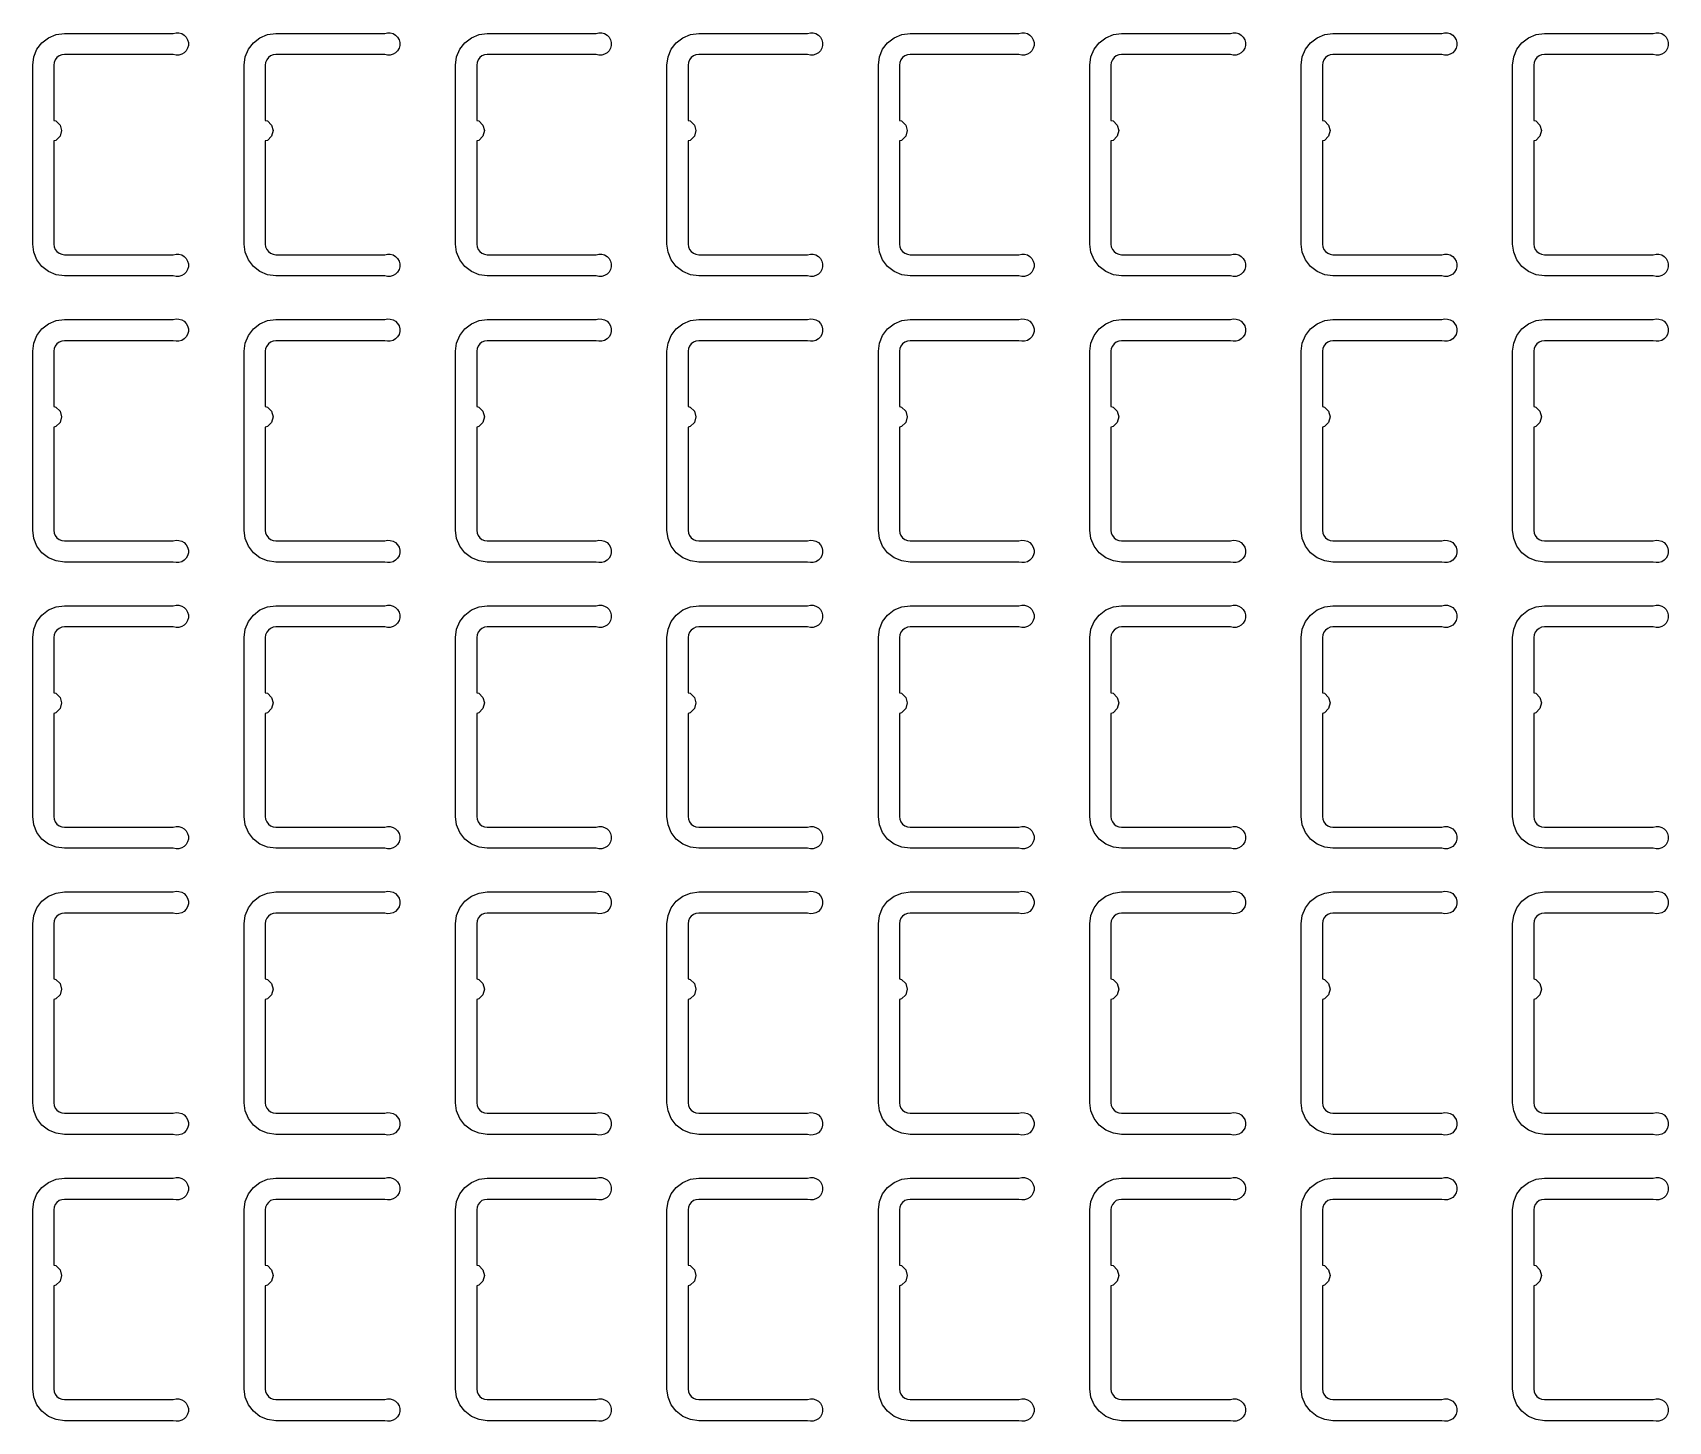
# Model space of a CAD drawing. Extents: x 11 to 212, y 11 to 212.
# Drawn here: x 65.55 to 79.21, y 61.22 to 72.81 of the extents above; entities that cross this region are included whole.
import ezdxf

# ---------------------------------------------------------------- set-up
doc = ezdxf.new("R2010")
doc.units = 0
doc.layers.add('L4', color=7, linetype='continuous')

msp = doc.modelspace()

# ---------------------------------------------------------------- linework, layer by layer
at = {"layer": 'L4'}
for points in [[(66.726, 70.959), (66.75, 70.964), (66.774, 70.964), (66.797, 70.957), (66.817, 70.944), (66.834, 70.927), (66.846, 70.906), (66.852, 70.883), (66.852, 70.859), (66.846, 70.835), (66.834, 70.814), (66.817, 70.797), (66.797, 70.784), (66.774, 70.778), (66.75, 70.777), (66.726, 70.782), (65.818, 70.782), (65.749, 70.791), (65.685, 70.818), (65.63, 70.86), (65.588, 70.915), (65.562, 70.979), (65.553, 71.047), (65.553, 72.541), (65.562, 72.61), (65.588, 72.674), (65.63, 72.728), (65.685, 72.77), (65.749, 72.797), (65.818, 72.806), (66.726, 72.806), (66.75, 72.811), (66.774, 72.811), (66.797, 72.804), (66.817, 72.791), (66.834, 72.774), (66.846, 72.753), (66.852, 72.73), (66.852, 72.706), (66.846, 72.682), (66.834, 72.661), (66.817, 72.644), (66.797, 72.632), (66.774, 72.625), (66.75, 72.624), (66.726, 72.629), (65.818, 72.629), (65.795, 72.626), (65.774, 72.618), (65.755, 72.604), (65.741, 72.585), (65.732, 72.564), (65.729, 72.541), (65.729, 72.08), (65.747, 72.076), (65.782, 72.041), (65.794, 71.994), (65.782, 71.947), (65.747, 71.913), (65.729, 71.908), (65.729, 71.047), (65.732, 71.024), (65.741, 71.003), (65.755, 70.985), (65.774, 70.971), (65.795, 70.962), (65.818, 70.959)], [(68.491, 70.959), (68.514, 70.964), (68.538, 70.964), (68.561, 70.957), (68.582, 70.944), (68.599, 70.927), (68.611, 70.906), (68.617, 70.883), (68.617, 70.859), (68.611, 70.835), (68.599, 70.814), (68.582, 70.797), (68.561, 70.784), (68.538, 70.778), (68.514, 70.777), (68.491, 70.782), (67.582, 70.782), (67.514, 70.791), (67.45, 70.818), (67.395, 70.86), (67.353, 70.915), (67.327, 70.979), (67.318, 71.047), (67.318, 72.541), (67.327, 72.61), (67.353, 72.674), (67.395, 72.728), (67.45, 72.77), (67.514, 72.797), (67.582, 72.806), (68.491, 72.806), (68.514, 72.811), (68.538, 72.811), (68.561, 72.804), (68.582, 72.791), (68.599, 72.774), (68.611, 72.753), (68.617, 72.73), (68.617, 72.706), (68.611, 72.682), (68.599, 72.661), (68.582, 72.644), (68.561, 72.632), (68.538, 72.625), (68.514, 72.624), (68.491, 72.629), (67.582, 72.629), (67.56, 72.626), (67.538, 72.618), (67.52, 72.604), (67.506, 72.585), (67.497, 72.564), (67.494, 72.541), (67.494, 72.08), (67.512, 72.076), (67.546, 72.041), (67.559, 71.994), (67.546, 71.947), (67.512, 71.913), (67.494, 71.908), (67.494, 71.047), (67.497, 71.024), (67.506, 71.003), (67.52, 70.985), (67.538, 70.971), (67.56, 70.962), (67.582, 70.959)], [(70.255, 70.959), (70.279, 70.964), (70.303, 70.964), (70.326, 70.957), (70.347, 70.944), (70.364, 70.927), (70.375, 70.906), (70.382, 70.883), (70.382, 70.859), (70.375, 70.835), (70.364, 70.814), (70.347, 70.797), (70.326, 70.784), (70.303, 70.778), (70.279, 70.777), (70.255, 70.782), (69.347, 70.782), (69.279, 70.791), (69.215, 70.818), (69.16, 70.86), (69.118, 70.915), (69.091, 70.979), (69.082, 71.047), (69.082, 72.541), (69.091, 72.61), (69.118, 72.674), (69.16, 72.728), (69.215, 72.77), (69.279, 72.797), (69.347, 72.806), (70.255, 72.806), (70.279, 72.811), (70.303, 72.811), (70.326, 72.804), (70.347, 72.791), (70.364, 72.774), (70.375, 72.753), (70.382, 72.73), (70.382, 72.706), (70.375, 72.682), (70.364, 72.661), (70.347, 72.644), (70.326, 72.632), (70.303, 72.625), (70.279, 72.624), (70.255, 72.629), (69.347, 72.629), (69.324, 72.626), (69.303, 72.618), (69.285, 72.604), (69.271, 72.585), (69.262, 72.564), (69.259, 72.541), (69.259, 72.08), (69.276, 72.076), (69.311, 72.041), (69.324, 71.994), (69.311, 71.947), (69.276, 71.913), (69.259, 71.908), (69.259, 71.047), (69.262, 71.024), (69.271, 71.003), (69.285, 70.985), (69.303, 70.971), (69.324, 70.962), (69.347, 70.959)], [(72.02, 70.959), (72.044, 70.964), (72.068, 70.964), (72.091, 70.957), (72.112, 70.944), (72.128, 70.927), (72.14, 70.906), (72.146, 70.883), (72.146, 70.859), (72.14, 70.835), (72.128, 70.814), (72.112, 70.797), (72.091, 70.784), (72.068, 70.778), (72.044, 70.777), (72.02, 70.782), (71.112, 70.782), (71.043, 70.791), (70.979, 70.818), (70.925, 70.86), (70.883, 70.915), (70.856, 70.979), (70.847, 71.047), (70.847, 72.541), (70.856, 72.61), (70.883, 72.674), (70.925, 72.728), (70.979, 72.77), (71.043, 72.797), (71.112, 72.806), (72.02, 72.806), (72.044, 72.811), (72.068, 72.811), (72.091, 72.804), (72.112, 72.791), (72.128, 72.774), (72.14, 72.753), (72.146, 72.73), (72.146, 72.706), (72.14, 72.682), (72.128, 72.661), (72.112, 72.644), (72.091, 72.632), (72.068, 72.625), (72.044, 72.624), (72.02, 72.629), (71.112, 72.629), (71.089, 72.626), (71.068, 72.618), (71.049, 72.604), (71.035, 72.585), (71.027, 72.564), (71.024, 72.541), (71.024, 72.08), (71.041, 72.076), (71.076, 72.041), (71.088, 71.994), (71.076, 71.947), (71.041, 71.913), (71.024, 71.908), (71.024, 71.047), (71.027, 71.024), (71.035, 71.003), (71.049, 70.985), (71.068, 70.971), (71.089, 70.962), (71.112, 70.959)], [(73.785, 70.959), (73.808, 70.964), (73.832, 70.964), (73.856, 70.957), (73.876, 70.944), (73.893, 70.927), (73.905, 70.906), (73.911, 70.883), (73.911, 70.859), (73.905, 70.835), (73.893, 70.814), (73.876, 70.797), (73.856, 70.784), (73.832, 70.778), (73.808, 70.777), (73.785, 70.782), (72.876, 70.782), (72.808, 70.791), (72.744, 70.818), (72.689, 70.86), (72.647, 70.915), (72.621, 70.979), (72.612, 71.047), (72.612, 72.541), (72.621, 72.61), (72.647, 72.674), (72.689, 72.728), (72.744, 72.77), (72.808, 72.797), (72.876, 72.806), (73.785, 72.806), (73.808, 72.811), (73.832, 72.811), (73.856, 72.804), (73.876, 72.791), (73.893, 72.774), (73.905, 72.753), (73.911, 72.73), (73.911, 72.706), (73.905, 72.682), (73.893, 72.661), (73.876, 72.644), (73.856, 72.632), (73.832, 72.625), (73.808, 72.624), (73.785, 72.629), (72.876, 72.629), (72.854, 72.626), (72.832, 72.618), (72.814, 72.604), (72.8, 72.585), (72.791, 72.564), (72.788, 72.541), (72.788, 72.08), (72.806, 72.076), (72.84, 72.041), (72.853, 71.994), (72.84, 71.947), (72.806, 71.913), (72.788, 71.908), (72.788, 71.047), (72.791, 71.024), (72.8, 71.003), (72.814, 70.985), (72.832, 70.971), (72.854, 70.962), (72.876, 70.959)], [(75.55, 70.959), (75.573, 70.964), (75.597, 70.964), (75.62, 70.957), (75.641, 70.944), (75.658, 70.927), (75.67, 70.906), (75.676, 70.883), (75.676, 70.859), (75.67, 70.835), (75.658, 70.814), (75.641, 70.797), (75.62, 70.784), (75.597, 70.778), (75.573, 70.777), (75.55, 70.782), (74.641, 70.782), (74.573, 70.791), (74.509, 70.818), (74.454, 70.86), (74.412, 70.915), (74.385, 70.979), (74.376, 71.047), (74.376, 72.541), (74.385, 72.61), (74.412, 72.674), (74.454, 72.728), (74.509, 72.77), (74.573, 72.797), (74.641, 72.806), (75.55, 72.806), (75.573, 72.811), (75.597, 72.811), (75.62, 72.804), (75.641, 72.791), (75.658, 72.774), (75.67, 72.753), (75.676, 72.73), (75.676, 72.706), (75.67, 72.682), (75.658, 72.661), (75.641, 72.644), (75.62, 72.632), (75.597, 72.625), (75.573, 72.624), (75.55, 72.629), (74.641, 72.629), (74.618, 72.626), (74.597, 72.618), (74.579, 72.604), (74.565, 72.585), (74.556, 72.564), (74.553, 72.541), (74.553, 72.08), (74.571, 72.076), (74.605, 72.041), (74.618, 71.994), (74.605, 71.947), (74.571, 71.913), (74.553, 71.908), (74.553, 71.047), (74.556, 71.024), (74.565, 71.003), (74.579, 70.985), (74.597, 70.971), (74.618, 70.962), (74.641, 70.959)], [(77.314, 70.959), (77.338, 70.964), (77.362, 70.964), (77.385, 70.957), (77.406, 70.944), (77.422, 70.927), (77.434, 70.906), (77.44, 70.883), (77.44, 70.859), (77.434, 70.835), (77.422, 70.814), (77.406, 70.797), (77.385, 70.784), (77.362, 70.778), (77.338, 70.777), (77.314, 70.782), (76.406, 70.782), (76.337, 70.791), (76.274, 70.818), (76.219, 70.86), (76.177, 70.915), (76.15, 70.979), (76.141, 71.047), (76.141, 72.541), (76.15, 72.61), (76.177, 72.674), (76.219, 72.728), (76.274, 72.77), (76.337, 72.797), (76.406, 72.806), (77.314, 72.806), (77.338, 72.811), (77.362, 72.811), (77.385, 72.804), (77.406, 72.791), (77.422, 72.774), (77.434, 72.753), (77.44, 72.73), (77.44, 72.706), (77.434, 72.682), (77.422, 72.661), (77.406, 72.644), (77.385, 72.632), (77.362, 72.625), (77.338, 72.624), (77.314, 72.629), (76.406, 72.629), (76.383, 72.626), (76.362, 72.618), (76.343, 72.604), (76.329, 72.585), (76.321, 72.564), (76.318, 72.541), (76.318, 72.08), (76.335, 72.076), (76.37, 72.041), (76.382, 71.994), (76.37, 71.947), (76.335, 71.913), (76.318, 71.908), (76.318, 71.047), (76.321, 71.024), (76.329, 71.003), (76.343, 70.985), (76.362, 70.971), (76.383, 70.962), (76.406, 70.959)], [(79.079, 70.959), (79.103, 70.964), (79.127, 70.964), (79.15, 70.957), (79.17, 70.944), (79.187, 70.927), (79.199, 70.906), (79.205, 70.883), (79.205, 70.859), (79.199, 70.835), (79.187, 70.814), (79.17, 70.797), (79.15, 70.784), (79.127, 70.778), (79.103, 70.777), (79.079, 70.782), (78.171, 70.782), (78.102, 70.791), (78.038, 70.818), (77.983, 70.86), (77.941, 70.915), (77.915, 70.979), (77.906, 71.047), (77.906, 72.541), (77.915, 72.61), (77.941, 72.674), (77.983, 72.728), (78.038, 72.77), (78.102, 72.797), (78.171, 72.806), (79.079, 72.806), (79.103, 72.811), (79.127, 72.811), (79.15, 72.804), (79.17, 72.791), (79.187, 72.774), (79.199, 72.753), (79.205, 72.73), (79.205, 72.706), (79.199, 72.682), (79.187, 72.661), (79.17, 72.644), (79.15, 72.632), (79.127, 72.625), (79.103, 72.624), (79.079, 72.629), (78.171, 72.629), (78.148, 72.626), (78.126, 72.618), (78.108, 72.604), (78.094, 72.585), (78.085, 72.564), (78.082, 72.541), (78.082, 72.08), (78.1, 72.076), (78.134, 72.041), (78.147, 71.994), (78.134, 71.947), (78.1, 71.913), (78.082, 71.908), (78.082, 71.047), (78.085, 71.024), (78.094, 71.003), (78.108, 70.985), (78.126, 70.971), (78.148, 70.962), (78.171, 70.959)], [(66.726, 68.571), (66.75, 68.576), (66.774, 68.575), (66.797, 68.568), (66.817, 68.556), (66.834, 68.539), (66.846, 68.518), (66.852, 68.494), (66.852, 68.47), (66.846, 68.447), (66.834, 68.426), (66.817, 68.409), (66.797, 68.396), (66.774, 68.389), (66.75, 68.389), (66.726, 68.394), (65.818, 68.394), (65.749, 68.403), (65.685, 68.43), (65.63, 68.472), (65.588, 68.526), (65.562, 68.59), (65.553, 68.659), (65.553, 70.153), (65.562, 70.221), (65.588, 70.285), (65.63, 70.34), (65.685, 70.382), (65.749, 70.409), (65.818, 70.418), (66.726, 70.418), (66.75, 70.423), (66.774, 70.422), (66.797, 70.416), (66.817, 70.403), (66.834, 70.386), (66.846, 70.365), (66.852, 70.341), (66.852, 70.317), (66.846, 70.294), (66.834, 70.273), (66.817, 70.256), (66.797, 70.243), (66.774, 70.236), (66.75, 70.236), (66.726, 70.241), (65.818, 70.241), (65.795, 70.238), (65.774, 70.229), (65.755, 70.215), (65.741, 70.197), (65.732, 70.176), (65.729, 70.153), (65.729, 69.692), (65.747, 69.687), (65.782, 69.653), (65.794, 69.606), (65.782, 69.559), (65.747, 69.524), (65.729, 69.52), (65.729, 68.659), (65.732, 68.636), (65.741, 68.615), (65.755, 68.596), (65.774, 68.582), (65.795, 68.574), (65.818, 68.571)], [(68.491, 68.571), (68.514, 68.576), (68.538, 68.575), (68.561, 68.568), (68.582, 68.556), (68.599, 68.539), (68.611, 68.518), (68.617, 68.494), (68.617, 68.47), (68.611, 68.447), (68.599, 68.426), (68.582, 68.409), (68.561, 68.396), (68.538, 68.389), (68.514, 68.389), (68.491, 68.394), (67.582, 68.394), (67.514, 68.403), (67.45, 68.43), (67.395, 68.472), (67.353, 68.526), (67.327, 68.59), (67.318, 68.659), (67.318, 70.153), (67.327, 70.221), (67.353, 70.285), (67.395, 70.34), (67.45, 70.382), (67.514, 70.409), (67.582, 70.418), (68.491, 70.418), (68.514, 70.423), (68.538, 70.422), (68.561, 70.416), (68.582, 70.403), (68.599, 70.386), (68.611, 70.365), (68.617, 70.341), (68.617, 70.317), (68.611, 70.294), (68.599, 70.273), (68.582, 70.256), (68.561, 70.243), (68.538, 70.236), (68.514, 70.236), (68.491, 70.241), (67.582, 70.241), (67.56, 70.238), (67.538, 70.229), (67.52, 70.215), (67.506, 70.197), (67.497, 70.176), (67.494, 70.153), (67.494, 69.692), (67.512, 69.687), (67.546, 69.653), (67.559, 69.606), (67.546, 69.559), (67.512, 69.524), (67.494, 69.52), (67.494, 68.659), (67.497, 68.636), (67.506, 68.615), (67.52, 68.596), (67.538, 68.582), (67.56, 68.574), (67.582, 68.571)], [(70.255, 68.571), (70.279, 68.576), (70.303, 68.575), (70.326, 68.568), (70.347, 68.556), (70.364, 68.539), (70.375, 68.518), (70.382, 68.494), (70.382, 68.47), (70.375, 68.447), (70.364, 68.426), (70.347, 68.409), (70.326, 68.396), (70.303, 68.389), (70.279, 68.389), (70.255, 68.394), (69.347, 68.394), (69.279, 68.403), (69.215, 68.43), (69.16, 68.472), (69.118, 68.526), (69.091, 68.59), (69.082, 68.659), (69.082, 70.153), (69.091, 70.221), (69.118, 70.285), (69.16, 70.34), (69.215, 70.382), (69.279, 70.409), (69.347, 70.418), (70.255, 70.418), (70.279, 70.423), (70.303, 70.422), (70.326, 70.416), (70.347, 70.403), (70.364, 70.386), (70.375, 70.365), (70.382, 70.341), (70.382, 70.317), (70.375, 70.294), (70.364, 70.273), (70.347, 70.256), (70.326, 70.243), (70.303, 70.236), (70.279, 70.236), (70.255, 70.241), (69.347, 70.241), (69.324, 70.238), (69.303, 70.229), (69.285, 70.215), (69.271, 70.197), (69.262, 70.176), (69.259, 70.153), (69.259, 69.692), (69.276, 69.687), (69.311, 69.653), (69.324, 69.606), (69.311, 69.559), (69.276, 69.524), (69.259, 69.52), (69.259, 68.659), (69.262, 68.636), (69.271, 68.615), (69.285, 68.596), (69.303, 68.582), (69.324, 68.574), (69.347, 68.571)], [(72.02, 68.571), (72.044, 68.576), (72.068, 68.575), (72.091, 68.568), (72.112, 68.556), (72.128, 68.539), (72.14, 68.518), (72.146, 68.494), (72.146, 68.47), (72.14, 68.447), (72.128, 68.426), (72.112, 68.409), (72.091, 68.396), (72.068, 68.389), (72.044, 68.389), (72.02, 68.394), (71.112, 68.394), (71.043, 68.403), (70.979, 68.43), (70.925, 68.472), (70.883, 68.526), (70.856, 68.59), (70.847, 68.659), (70.847, 70.153), (70.856, 70.221), (70.883, 70.285), (70.925, 70.34), (70.979, 70.382), (71.043, 70.409), (71.112, 70.418), (72.02, 70.418), (72.044, 70.423), (72.068, 70.422), (72.091, 70.416), (72.112, 70.403), (72.128, 70.386), (72.14, 70.365), (72.146, 70.341), (72.146, 70.317), (72.14, 70.294), (72.128, 70.273), (72.112, 70.256), (72.091, 70.243), (72.068, 70.236), (72.044, 70.236), (72.02, 70.241), (71.112, 70.241), (71.089, 70.238), (71.068, 70.229), (71.049, 70.215), (71.035, 70.197), (71.027, 70.176), (71.024, 70.153), (71.024, 69.692), (71.041, 69.687), (71.076, 69.653), (71.088, 69.606), (71.076, 69.559), (71.041, 69.524), (71.024, 69.52), (71.024, 68.659), (71.027, 68.636), (71.035, 68.615), (71.049, 68.596), (71.068, 68.582), (71.089, 68.574), (71.112, 68.571)], [(73.785, 68.571), (73.808, 68.576), (73.832, 68.575), (73.856, 68.568), (73.876, 68.556), (73.893, 68.539), (73.905, 68.518), (73.911, 68.494), (73.911, 68.47), (73.905, 68.447), (73.893, 68.426), (73.876, 68.409), (73.856, 68.396), (73.832, 68.389), (73.808, 68.389), (73.785, 68.394), (72.876, 68.394), (72.808, 68.403), (72.744, 68.43), (72.689, 68.472), (72.647, 68.526), (72.621, 68.59), (72.612, 68.659), (72.612, 70.153), (72.621, 70.221), (72.647, 70.285), (72.689, 70.34), (72.744, 70.382), (72.808, 70.409), (72.876, 70.418), (73.785, 70.418), (73.808, 70.423), (73.832, 70.422), (73.856, 70.416), (73.876, 70.403), (73.893, 70.386), (73.905, 70.365), (73.911, 70.341), (73.911, 70.317), (73.905, 70.294), (73.893, 70.273), (73.876, 70.256), (73.856, 70.243), (73.832, 70.236), (73.808, 70.236), (73.785, 70.241), (72.876, 70.241), (72.854, 70.238), (72.832, 70.229), (72.814, 70.215), (72.8, 70.197), (72.791, 70.176), (72.788, 70.153), (72.788, 69.692), (72.806, 69.687), (72.84, 69.653), (72.853, 69.606), (72.84, 69.559), (72.806, 69.524), (72.788, 69.52), (72.788, 68.659), (72.791, 68.636), (72.8, 68.615), (72.814, 68.596), (72.832, 68.582), (72.854, 68.574), (72.876, 68.571)], [(75.55, 68.571), (75.573, 68.576), (75.597, 68.575), (75.62, 68.568), (75.641, 68.556), (75.658, 68.539), (75.67, 68.518), (75.676, 68.494), (75.676, 68.47), (75.67, 68.447), (75.658, 68.426), (75.641, 68.409), (75.62, 68.396), (75.597, 68.389), (75.573, 68.389), (75.55, 68.394), (74.641, 68.394), (74.573, 68.403), (74.509, 68.43), (74.454, 68.472), (74.412, 68.526), (74.385, 68.59), (74.376, 68.659), (74.376, 70.153), (74.385, 70.221), (74.412, 70.285), (74.454, 70.34), (74.509, 70.382), (74.573, 70.409), (74.641, 70.418), (75.55, 70.418), (75.573, 70.423), (75.597, 70.422), (75.62, 70.416), (75.641, 70.403), (75.658, 70.386), (75.67, 70.365), (75.676, 70.341), (75.676, 70.317), (75.67, 70.294), (75.658, 70.273), (75.641, 70.256), (75.62, 70.243), (75.597, 70.236), (75.573, 70.236), (75.55, 70.241), (74.641, 70.241), (74.618, 70.238), (74.597, 70.229), (74.579, 70.215), (74.565, 70.197), (74.556, 70.176), (74.553, 70.153), (74.553, 69.692), (74.571, 69.687), (74.605, 69.653), (74.618, 69.606), (74.605, 69.559), (74.571, 69.524), (74.553, 69.52), (74.553, 68.659), (74.556, 68.636), (74.565, 68.615), (74.579, 68.596), (74.597, 68.582), (74.618, 68.574), (74.641, 68.571)], [(77.314, 68.571), (77.338, 68.576), (77.362, 68.575), (77.385, 68.568), (77.406, 68.556), (77.422, 68.539), (77.434, 68.518), (77.44, 68.494), (77.44, 68.47), (77.434, 68.447), (77.422, 68.426), (77.406, 68.409), (77.385, 68.396), (77.362, 68.389), (77.338, 68.389), (77.314, 68.394), (76.406, 68.394), (76.337, 68.403), (76.274, 68.43), (76.219, 68.472), (76.177, 68.526), (76.15, 68.59), (76.141, 68.659), (76.141, 70.153), (76.15, 70.221), (76.177, 70.285), (76.219, 70.34), (76.274, 70.382), (76.337, 70.409), (76.406, 70.418), (77.314, 70.418), (77.338, 70.423), (77.362, 70.422), (77.385, 70.416), (77.406, 70.403), (77.422, 70.386), (77.434, 70.365), (77.44, 70.341), (77.44, 70.317), (77.434, 70.294), (77.422, 70.273), (77.406, 70.256), (77.385, 70.243), (77.362, 70.236), (77.338, 70.236), (77.314, 70.241), (76.406, 70.241), (76.383, 70.238), (76.362, 70.229), (76.343, 70.215), (76.329, 70.197), (76.321, 70.176), (76.318, 70.153), (76.318, 69.692), (76.335, 69.687), (76.37, 69.653), (76.382, 69.606), (76.37, 69.559), (76.335, 69.524), (76.318, 69.52), (76.318, 68.659), (76.321, 68.636), (76.329, 68.615), (76.343, 68.596), (76.362, 68.582), (76.383, 68.574), (76.406, 68.571)], [(79.079, 68.571), (79.103, 68.576), (79.127, 68.575), (79.15, 68.568), (79.17, 68.556), (79.187, 68.539), (79.199, 68.518), (79.205, 68.494), (79.205, 68.47), (79.199, 68.447), (79.187, 68.426), (79.17, 68.409), (79.15, 68.396), (79.127, 68.389), (79.103, 68.389), (79.079, 68.394), (78.171, 68.394), (78.102, 68.403), (78.038, 68.43), (77.983, 68.472), (77.941, 68.526), (77.915, 68.59), (77.906, 68.659), (77.906, 70.153), (77.915, 70.221), (77.941, 70.285), (77.983, 70.34), (78.038, 70.382), (78.102, 70.409), (78.171, 70.418), (79.079, 70.418), (79.103, 70.423), (79.127, 70.422), (79.15, 70.416), (79.17, 70.403), (79.187, 70.386), (79.199, 70.365), (79.205, 70.341), (79.205, 70.317), (79.199, 70.294), (79.187, 70.273), (79.17, 70.256), (79.15, 70.243), (79.127, 70.236), (79.103, 70.236), (79.079, 70.241), (78.171, 70.241), (78.148, 70.238), (78.126, 70.229), (78.108, 70.215), (78.094, 70.197), (78.085, 70.176), (78.082, 70.153), (78.082, 69.692), (78.1, 69.687), (78.134, 69.653), (78.147, 69.606), (78.134, 69.559), (78.1, 69.524), (78.082, 69.52), (78.082, 68.659), (78.085, 68.636), (78.094, 68.615), (78.108, 68.596), (78.126, 68.582), (78.148, 68.574), (78.171, 68.571)], [(66.726, 66.182), (66.75, 66.188), (66.774, 66.187), (66.797, 66.18), (66.817, 66.168), (66.834, 66.15), (66.846, 66.129), (66.852, 66.106), (66.852, 66.082), (66.846, 66.059), (66.834, 66.038), (66.817, 66.02), (66.797, 66.008), (66.774, 66.001), (66.75, 66), (66.726, 66.006), (65.818, 66.006), (65.749, 66.015), (65.685, 66.041), (65.63, 66.083), (65.588, 66.138), (65.562, 66.202), (65.553, 66.271), (65.553, 67.765), (65.562, 67.833), (65.588, 67.897), (65.63, 67.952), (65.685, 67.994), (65.749, 68.02), (65.818, 68.029), (66.726, 68.029), (66.75, 68.035), (66.774, 68.034), (66.797, 68.027), (66.817, 68.015), (66.834, 67.998), (66.846, 67.977), (66.852, 67.953), (66.852, 67.929), (66.846, 67.906), (66.834, 67.885), (66.817, 67.868), (66.797, 67.855), (66.774, 67.848), (66.75, 67.848), (66.726, 67.853), (65.818, 67.853), (65.795, 67.85), (65.774, 67.841), (65.755, 67.827), (65.741, 67.809), (65.732, 67.788), (65.729, 67.765), (65.729, 67.304), (65.747, 67.299), (65.782, 67.265), (65.794, 67.218), (65.782, 67.171), (65.747, 67.136), (65.729, 67.131), (65.729, 66.271), (65.732, 66.248), (65.741, 66.226), (65.755, 66.208), (65.774, 66.194), (65.795, 66.185), (65.818, 66.182)], [(68.491, 66.182), (68.514, 66.188), (68.538, 66.187), (68.561, 66.18), (68.582, 66.168), (68.599, 66.15), (68.611, 66.129), (68.617, 66.106), (68.617, 66.082), (68.611, 66.059), (68.599, 66.038), (68.582, 66.02), (68.561, 66.008), (68.538, 66.001), (68.514, 66), (68.491, 66.006), (67.582, 66.006), (67.514, 66.015), (67.45, 66.041), (67.395, 66.083), (67.353, 66.138), (67.327, 66.202), (67.318, 66.271), (67.318, 67.765), (67.327, 67.833), (67.353, 67.897), (67.395, 67.952), (67.45, 67.994), (67.514, 68.02), (67.582, 68.029), (68.491, 68.029), (68.514, 68.035), (68.538, 68.034), (68.561, 68.027), (68.582, 68.015), (68.599, 67.998), (68.611, 67.977), (68.617, 67.953), (68.617, 67.929), (68.611, 67.906), (68.599, 67.885), (68.582, 67.868), (68.561, 67.855), (68.538, 67.848), (68.514, 67.848), (68.491, 67.853), (67.582, 67.853), (67.56, 67.85), (67.538, 67.841), (67.52, 67.827), (67.506, 67.809), (67.497, 67.788), (67.494, 67.765), (67.494, 67.304), (67.512, 67.299), (67.546, 67.265), (67.559, 67.218), (67.546, 67.171), (67.512, 67.136), (67.494, 67.131), (67.494, 66.271), (67.497, 66.248), (67.506, 66.226), (67.52, 66.208), (67.538, 66.194), (67.56, 66.185), (67.582, 66.182)], [(70.255, 66.182), (70.279, 66.188), (70.303, 66.187), (70.326, 66.18), (70.347, 66.168), (70.364, 66.15), (70.375, 66.129), (70.382, 66.106), (70.382, 66.082), (70.375, 66.059), (70.364, 66.038), (70.347, 66.02), (70.326, 66.008), (70.303, 66.001), (70.279, 66), (70.255, 66.006), (69.347, 66.006), (69.279, 66.015), (69.215, 66.041), (69.16, 66.083), (69.118, 66.138), (69.091, 66.202), (69.082, 66.271), (69.082, 67.765), (69.091, 67.833), (69.118, 67.897), (69.16, 67.952), (69.215, 67.994), (69.279, 68.02), (69.347, 68.029), (70.255, 68.029), (70.279, 68.035), (70.303, 68.034), (70.326, 68.027), (70.347, 68.015), (70.364, 67.998), (70.375, 67.977), (70.382, 67.953), (70.382, 67.929), (70.375, 67.906), (70.364, 67.885), (70.347, 67.868), (70.326, 67.855), (70.303, 67.848), (70.279, 67.848), (70.255, 67.853), (69.347, 67.853), (69.324, 67.85), (69.303, 67.841), (69.285, 67.827), (69.271, 67.809), (69.262, 67.788), (69.259, 67.765), (69.259, 67.304), (69.276, 67.299), (69.311, 67.265), (69.324, 67.218), (69.311, 67.171), (69.276, 67.136), (69.259, 67.131), (69.259, 66.271), (69.262, 66.248), (69.271, 66.226), (69.285, 66.208), (69.303, 66.194), (69.324, 66.185), (69.347, 66.182)], [(72.02, 66.182), (72.044, 66.188), (72.068, 66.187), (72.091, 66.18), (72.112, 66.168), (72.128, 66.15), (72.14, 66.129), (72.146, 66.106), (72.146, 66.082), (72.14, 66.059), (72.128, 66.038), (72.112, 66.02), (72.091, 66.008), (72.068, 66.001), (72.044, 66), (72.02, 66.006), (71.112, 66.006), (71.043, 66.015), (70.979, 66.041), (70.925, 66.083), (70.883, 66.138), (70.856, 66.202), (70.847, 66.271), (70.847, 67.765), (70.856, 67.833), (70.883, 67.897), (70.925, 67.952), (70.979, 67.994), (71.043, 68.02), (71.112, 68.029), (72.02, 68.029), (72.044, 68.035), (72.068, 68.034), (72.091, 68.027), (72.112, 68.015), (72.128, 67.998), (72.14, 67.977), (72.146, 67.953), (72.146, 67.929), (72.14, 67.906), (72.128, 67.885), (72.112, 67.868), (72.091, 67.855), (72.068, 67.848), (72.044, 67.848), (72.02, 67.853), (71.112, 67.853), (71.089, 67.85), (71.068, 67.841), (71.049, 67.827), (71.035, 67.809), (71.027, 67.788), (71.024, 67.765), (71.024, 67.304), (71.041, 67.299), (71.076, 67.265), (71.088, 67.218), (71.076, 67.171), (71.041, 67.136), (71.024, 67.131), (71.024, 66.271), (71.027, 66.248), (71.035, 66.226), (71.049, 66.208), (71.068, 66.194), (71.089, 66.185), (71.112, 66.182)], [(73.785, 66.182), (73.808, 66.188), (73.832, 66.187), (73.856, 66.18), (73.876, 66.168), (73.893, 66.15), (73.905, 66.129), (73.911, 66.106), (73.911, 66.082), (73.905, 66.059), (73.893, 66.038), (73.876, 66.02), (73.856, 66.008), (73.832, 66.001), (73.808, 66), (73.785, 66.006), (72.876, 66.006), (72.808, 66.015), (72.744, 66.041), (72.689, 66.083), (72.647, 66.138), (72.621, 66.202), (72.612, 66.271), (72.612, 67.765), (72.621, 67.833), (72.647, 67.897), (72.689, 67.952), (72.744, 67.994), (72.808, 68.02), (72.876, 68.029), (73.785, 68.029), (73.808, 68.035), (73.832, 68.034), (73.856, 68.027), (73.876, 68.015), (73.893, 67.998), (73.905, 67.977), (73.911, 67.953), (73.911, 67.929), (73.905, 67.906), (73.893, 67.885), (73.876, 67.868), (73.856, 67.855), (73.832, 67.848), (73.808, 67.848), (73.785, 67.853), (72.876, 67.853), (72.854, 67.85), (72.832, 67.841), (72.814, 67.827), (72.8, 67.809), (72.791, 67.788), (72.788, 67.765), (72.788, 67.304), (72.806, 67.299), (72.84, 67.265), (72.853, 67.218), (72.84, 67.171), (72.806, 67.136), (72.788, 67.131), (72.788, 66.271), (72.791, 66.248), (72.8, 66.226), (72.814, 66.208), (72.832, 66.194), (72.854, 66.185), (72.876, 66.182)], [(75.55, 66.182), (75.573, 66.188), (75.597, 66.187), (75.62, 66.18), (75.641, 66.168), (75.658, 66.15), (75.67, 66.129), (75.676, 66.106), (75.676, 66.082), (75.67, 66.059), (75.658, 66.038), (75.641, 66.02), (75.62, 66.008), (75.597, 66.001), (75.573, 66), (75.55, 66.006), (74.641, 66.006), (74.573, 66.015), (74.509, 66.041), (74.454, 66.083), (74.412, 66.138), (74.385, 66.202), (74.376, 66.271), (74.376, 67.765), (74.385, 67.833), (74.412, 67.897), (74.454, 67.952), (74.509, 67.994), (74.573, 68.02), (74.641, 68.029), (75.55, 68.029), (75.573, 68.035), (75.597, 68.034), (75.62, 68.027), (75.641, 68.015), (75.658, 67.998), (75.67, 67.977), (75.676, 67.953), (75.676, 67.929), (75.67, 67.906), (75.658, 67.885), (75.641, 67.868), (75.62, 67.855), (75.597, 67.848), (75.573, 67.848), (75.55, 67.853), (74.641, 67.853), (74.618, 67.85), (74.597, 67.841), (74.579, 67.827), (74.565, 67.809), (74.556, 67.788), (74.553, 67.765), (74.553, 67.304), (74.571, 67.299), (74.605, 67.265), (74.618, 67.218), (74.605, 67.171), (74.571, 67.136), (74.553, 67.131), (74.553, 66.271), (74.556, 66.248), (74.565, 66.226), (74.579, 66.208), (74.597, 66.194), (74.618, 66.185), (74.641, 66.182)], [(77.314, 66.182), (77.338, 66.188), (77.362, 66.187), (77.385, 66.18), (77.406, 66.168), (77.422, 66.15), (77.434, 66.129), (77.44, 66.106), (77.44, 66.082), (77.434, 66.059), (77.422, 66.038), (77.406, 66.02), (77.385, 66.008), (77.362, 66.001), (77.338, 66), (77.314, 66.006), (76.406, 66.006), (76.337, 66.015), (76.274, 66.041), (76.219, 66.083), (76.177, 66.138), (76.15, 66.202), (76.141, 66.271), (76.141, 67.765), (76.15, 67.833), (76.177, 67.897), (76.219, 67.952), (76.274, 67.994), (76.337, 68.02), (76.406, 68.029), (77.314, 68.029), (77.338, 68.035), (77.362, 68.034), (77.385, 68.027), (77.406, 68.015), (77.422, 67.998), (77.434, 67.977), (77.44, 67.953), (77.44, 67.929), (77.434, 67.906), (77.422, 67.885), (77.406, 67.868), (77.385, 67.855), (77.362, 67.848), (77.338, 67.848), (77.314, 67.853), (76.406, 67.853), (76.383, 67.85), (76.362, 67.841), (76.343, 67.827), (76.329, 67.809), (76.321, 67.788), (76.318, 67.765), (76.318, 67.304), (76.335, 67.299), (76.37, 67.265), (76.382, 67.218), (76.37, 67.171), (76.335, 67.136), (76.318, 67.131), (76.318, 66.271), (76.321, 66.248), (76.329, 66.226), (76.343, 66.208), (76.362, 66.194), (76.383, 66.185), (76.406, 66.182)], [(79.079, 66.182), (79.103, 66.188), (79.127, 66.187), (79.15, 66.18), (79.17, 66.168), (79.187, 66.15), (79.199, 66.129), (79.205, 66.106), (79.205, 66.082), (79.199, 66.059), (79.187, 66.038), (79.17, 66.02), (79.15, 66.008), (79.127, 66.001), (79.103, 66), (79.079, 66.006), (78.171, 66.006), (78.102, 66.015), (78.038, 66.041), (77.983, 66.083), (77.941, 66.138), (77.915, 66.202), (77.906, 66.271), (77.906, 67.765), (77.915, 67.833), (77.941, 67.897), (77.983, 67.952), (78.038, 67.994), (78.102, 68.02), (78.171, 68.029), (79.079, 68.029), (79.103, 68.035), (79.127, 68.034), (79.15, 68.027), (79.17, 68.015), (79.187, 67.998), (79.199, 67.977), (79.205, 67.953), (79.205, 67.929), (79.199, 67.906), (79.187, 67.885), (79.17, 67.868), (79.15, 67.855), (79.127, 67.848), (79.103, 67.848), (79.079, 67.853), (78.171, 67.853), (78.148, 67.85), (78.126, 67.841), (78.108, 67.827), (78.094, 67.809), (78.085, 67.788), (78.082, 67.765), (78.082, 67.304), (78.1, 67.299), (78.134, 67.265), (78.147, 67.218), (78.134, 67.171), (78.1, 67.136), (78.082, 67.131), (78.082, 66.271), (78.085, 66.248), (78.094, 66.226), (78.108, 66.208), (78.126, 66.194), (78.148, 66.185), (78.171, 66.182)], [(66.726, 63.794), (66.75, 63.8), (66.774, 63.799), (66.797, 63.792), (66.817, 63.78), (66.834, 63.762), (66.846, 63.741), (66.852, 63.718), (66.852, 63.694), (66.846, 63.671), (66.834, 63.65), (66.817, 63.632), (66.797, 63.62), (66.774, 63.613), (66.75, 63.612), (66.726, 63.618), (65.818, 63.618), (65.749, 63.627), (65.685, 63.653), (65.63, 63.695), (65.588, 63.75), (65.562, 63.814), (65.553, 63.882), (65.553, 65.376), (65.562, 65.445), (65.588, 65.509), (65.63, 65.564), (65.685, 65.606), (65.749, 65.632), (65.818, 65.641), (66.726, 65.641), (66.75, 65.647), (66.774, 65.646), (66.797, 65.639), (66.817, 65.627), (66.834, 65.609), (66.846, 65.588), (66.852, 65.565), (66.852, 65.541), (66.846, 65.518), (66.834, 65.497), (66.817, 65.479), (66.797, 65.467), (66.774, 65.46), (66.75, 65.459), (66.726, 65.465), (65.818, 65.465), (65.795, 65.462), (65.774, 65.453), (65.755, 65.439), (65.741, 65.421), (65.732, 65.399), (65.729, 65.376), (65.729, 64.916), (65.747, 64.911), (65.782, 64.876), (65.794, 64.829), (65.782, 64.782), (65.747, 64.748), (65.729, 64.743), (65.729, 63.882), (65.732, 63.86), (65.741, 63.838), (65.755, 63.82), (65.774, 63.806), (65.795, 63.797), (65.818, 63.794)], [(68.491, 63.794), (68.514, 63.8), (68.538, 63.799), (68.561, 63.792), (68.582, 63.78), (68.599, 63.762), (68.611, 63.741), (68.617, 63.718), (68.617, 63.694), (68.611, 63.671), (68.599, 63.65), (68.582, 63.632), (68.561, 63.62), (68.538, 63.613), (68.514, 63.612), (68.491, 63.618), (67.582, 63.618), (67.514, 63.627), (67.45, 63.653), (67.395, 63.695), (67.353, 63.75), (67.327, 63.814), (67.318, 63.882), (67.318, 65.376), (67.327, 65.445), (67.353, 65.509), (67.395, 65.564), (67.45, 65.606), (67.514, 65.632), (67.582, 65.641), (68.491, 65.641), (68.514, 65.647), (68.538, 65.646), (68.561, 65.639), (68.582, 65.627), (68.599, 65.609), (68.611, 65.588), (68.617, 65.565), (68.617, 65.541), (68.611, 65.518), (68.599, 65.497), (68.582, 65.479), (68.561, 65.467), (68.538, 65.46), (68.514, 65.459), (68.491, 65.465), (67.582, 65.465), (67.56, 65.462), (67.538, 65.453), (67.52, 65.439), (67.506, 65.421), (67.497, 65.399), (67.494, 65.376), (67.494, 64.916), (67.512, 64.911), (67.546, 64.876), (67.559, 64.829), (67.546, 64.782), (67.512, 64.748), (67.494, 64.743), (67.494, 63.882), (67.497, 63.86), (67.506, 63.838), (67.52, 63.82), (67.538, 63.806), (67.56, 63.797), (67.582, 63.794)], [(70.255, 63.794), (70.279, 63.8), (70.303, 63.799), (70.326, 63.792), (70.347, 63.78), (70.364, 63.762), (70.375, 63.741), (70.382, 63.718), (70.382, 63.694), (70.375, 63.671), (70.364, 63.65), (70.347, 63.632), (70.326, 63.62), (70.303, 63.613), (70.279, 63.612), (70.255, 63.618), (69.347, 63.618), (69.279, 63.627), (69.215, 63.653), (69.16, 63.695), (69.118, 63.75), (69.091, 63.814), (69.082, 63.882), (69.082, 65.376), (69.091, 65.445), (69.118, 65.509), (69.16, 65.564), (69.215, 65.606), (69.279, 65.632), (69.347, 65.641), (70.255, 65.641), (70.279, 65.647), (70.303, 65.646), (70.326, 65.639), (70.347, 65.627), (70.364, 65.609), (70.375, 65.588), (70.382, 65.565), (70.382, 65.541), (70.375, 65.518), (70.364, 65.497), (70.347, 65.479), (70.326, 65.467), (70.303, 65.46), (70.279, 65.459), (70.255, 65.465), (69.347, 65.465), (69.324, 65.462), (69.303, 65.453), (69.285, 65.439), (69.271, 65.421), (69.262, 65.399), (69.259, 65.376), (69.259, 64.916), (69.276, 64.911), (69.311, 64.876), (69.324, 64.829), (69.311, 64.782), (69.276, 64.748), (69.259, 64.743), (69.259, 63.882), (69.262, 63.86), (69.271, 63.838), (69.285, 63.82), (69.303, 63.806), (69.324, 63.797), (69.347, 63.794)], [(72.02, 63.794), (72.044, 63.8), (72.068, 63.799), (72.091, 63.792), (72.112, 63.78), (72.128, 63.762), (72.14, 63.741), (72.146, 63.718), (72.146, 63.694), (72.14, 63.671), (72.128, 63.65), (72.112, 63.632), (72.091, 63.62), (72.068, 63.613), (72.044, 63.612), (72.02, 63.618), (71.112, 63.618), (71.043, 63.627), (70.979, 63.653), (70.925, 63.695), (70.883, 63.75), (70.856, 63.814), (70.847, 63.882), (70.847, 65.376), (70.856, 65.445), (70.883, 65.509), (70.925, 65.564), (70.979, 65.606), (71.043, 65.632), (71.112, 65.641), (72.02, 65.641), (72.044, 65.647), (72.068, 65.646), (72.091, 65.639), (72.112, 65.627), (72.128, 65.609), (72.14, 65.588), (72.146, 65.565), (72.146, 65.541), (72.14, 65.518), (72.128, 65.497), (72.112, 65.479), (72.091, 65.467), (72.068, 65.46), (72.044, 65.459), (72.02, 65.465), (71.112, 65.465), (71.089, 65.462), (71.068, 65.453), (71.049, 65.439), (71.035, 65.421), (71.027, 65.399), (71.024, 65.376), (71.024, 64.916), (71.041, 64.911), (71.076, 64.876), (71.088, 64.829), (71.076, 64.782), (71.041, 64.748), (71.024, 64.743), (71.024, 63.882), (71.027, 63.86), (71.035, 63.838), (71.049, 63.82), (71.068, 63.806), (71.089, 63.797), (71.112, 63.794)], [(73.785, 63.794), (73.808, 63.8), (73.832, 63.799), (73.856, 63.792), (73.876, 63.78), (73.893, 63.762), (73.905, 63.741), (73.911, 63.718), (73.911, 63.694), (73.905, 63.671), (73.893, 63.65), (73.876, 63.632), (73.856, 63.62), (73.832, 63.613), (73.808, 63.612), (73.785, 63.618), (72.876, 63.618), (72.808, 63.627), (72.744, 63.653), (72.689, 63.695), (72.647, 63.75), (72.621, 63.814), (72.612, 63.882), (72.612, 65.376), (72.621, 65.445), (72.647, 65.509), (72.689, 65.564), (72.744, 65.606), (72.808, 65.632), (72.876, 65.641), (73.785, 65.641), (73.808, 65.647), (73.832, 65.646), (73.856, 65.639), (73.876, 65.627), (73.893, 65.609), (73.905, 65.588), (73.911, 65.565), (73.911, 65.541), (73.905, 65.518), (73.893, 65.497), (73.876, 65.479), (73.856, 65.467), (73.832, 65.46), (73.808, 65.459), (73.785, 65.465), (72.876, 65.465), (72.854, 65.462), (72.832, 65.453), (72.814, 65.439), (72.8, 65.421), (72.791, 65.399), (72.788, 65.376), (72.788, 64.916), (72.806, 64.911), (72.84, 64.876), (72.853, 64.829), (72.84, 64.782), (72.806, 64.748), (72.788, 64.743), (72.788, 63.882), (72.791, 63.86), (72.8, 63.838), (72.814, 63.82), (72.832, 63.806), (72.854, 63.797), (72.876, 63.794)], [(75.55, 63.794), (75.573, 63.8), (75.597, 63.799), (75.62, 63.792), (75.641, 63.78), (75.658, 63.762), (75.67, 63.741), (75.676, 63.718), (75.676, 63.694), (75.67, 63.671), (75.658, 63.65), (75.641, 63.632), (75.62, 63.62), (75.597, 63.613), (75.573, 63.612), (75.55, 63.618), (74.641, 63.618), (74.573, 63.627), (74.509, 63.653), (74.454, 63.695), (74.412, 63.75), (74.385, 63.814), (74.376, 63.882), (74.376, 65.376), (74.385, 65.445), (74.412, 65.509), (74.454, 65.564), (74.509, 65.606), (74.573, 65.632), (74.641, 65.641), (75.55, 65.641), (75.573, 65.647), (75.597, 65.646), (75.62, 65.639), (75.641, 65.627), (75.658, 65.609), (75.67, 65.588), (75.676, 65.565), (75.676, 65.541), (75.67, 65.518), (75.658, 65.497), (75.641, 65.479), (75.62, 65.467), (75.597, 65.46), (75.573, 65.459), (75.55, 65.465), (74.641, 65.465), (74.618, 65.462), (74.597, 65.453), (74.579, 65.439), (74.565, 65.421), (74.556, 65.399), (74.553, 65.376), (74.553, 64.916), (74.571, 64.911), (74.605, 64.876), (74.618, 64.829), (74.605, 64.782), (74.571, 64.748), (74.553, 64.743), (74.553, 63.882), (74.556, 63.86), (74.565, 63.838), (74.579, 63.82), (74.597, 63.806), (74.618, 63.797), (74.641, 63.794)], [(77.314, 63.794), (77.338, 63.8), (77.362, 63.799), (77.385, 63.792), (77.406, 63.78), (77.422, 63.762), (77.434, 63.741), (77.44, 63.718), (77.44, 63.694), (77.434, 63.671), (77.422, 63.65), (77.406, 63.632), (77.385, 63.62), (77.362, 63.613), (77.338, 63.612), (77.314, 63.618), (76.406, 63.618), (76.337, 63.627), (76.274, 63.653), (76.219, 63.695), (76.177, 63.75), (76.15, 63.814), (76.141, 63.882), (76.141, 65.376), (76.15, 65.445), (76.177, 65.509), (76.219, 65.564), (76.274, 65.606), (76.337, 65.632), (76.406, 65.641), (77.314, 65.641), (77.338, 65.647), (77.362, 65.646), (77.385, 65.639), (77.406, 65.627), (77.422, 65.609), (77.434, 65.588), (77.44, 65.565), (77.44, 65.541), (77.434, 65.518), (77.422, 65.497), (77.406, 65.479), (77.385, 65.467), (77.362, 65.46), (77.338, 65.459), (77.314, 65.465), (76.406, 65.465), (76.383, 65.462), (76.362, 65.453), (76.343, 65.439), (76.329, 65.421), (76.321, 65.399), (76.318, 65.376), (76.318, 64.916), (76.335, 64.911), (76.37, 64.876), (76.382, 64.829), (76.37, 64.782), (76.335, 64.748), (76.318, 64.743), (76.318, 63.882), (76.321, 63.86), (76.329, 63.838), (76.343, 63.82), (76.362, 63.806), (76.383, 63.797), (76.406, 63.794)], [(79.079, 63.794), (79.103, 63.8), (79.127, 63.799), (79.15, 63.792), (79.17, 63.78), (79.187, 63.762), (79.199, 63.741), (79.205, 63.718), (79.205, 63.694), (79.199, 63.671), (79.187, 63.65), (79.17, 63.632), (79.15, 63.62), (79.127, 63.613), (79.103, 63.612), (79.079, 63.618), (78.171, 63.618), (78.102, 63.627), (78.038, 63.653), (77.983, 63.695), (77.941, 63.75), (77.915, 63.814), (77.906, 63.882), (77.906, 65.376), (77.915, 65.445), (77.941, 65.509), (77.983, 65.564), (78.038, 65.606), (78.102, 65.632), (78.171, 65.641), (79.079, 65.641), (79.103, 65.647), (79.127, 65.646), (79.15, 65.639), (79.17, 65.627), (79.187, 65.609), (79.199, 65.588), (79.205, 65.565), (79.205, 65.541), (79.199, 65.518), (79.187, 65.497), (79.17, 65.479), (79.15, 65.467), (79.127, 65.46), (79.103, 65.459), (79.079, 65.465), (78.171, 65.465), (78.148, 65.462), (78.126, 65.453), (78.108, 65.439), (78.094, 65.421), (78.085, 65.399), (78.082, 65.376), (78.082, 64.916), (78.1, 64.911), (78.134, 64.876), (78.147, 64.829), (78.134, 64.782), (78.1, 64.748), (78.082, 64.743), (78.082, 63.882), (78.085, 63.86), (78.094, 63.838), (78.108, 63.82), (78.126, 63.806), (78.148, 63.797), (78.171, 63.794)], [(66.726, 61.406), (66.75, 61.411), (66.774, 61.411), (66.797, 61.404), (66.817, 61.391), (66.834, 61.374), (66.846, 61.353), (66.852, 61.33), (66.852, 61.306), (66.846, 61.282), (66.834, 61.261), (66.817, 61.244), (66.797, 61.232), (66.774, 61.225), (66.75, 61.224), (66.726, 61.229), (65.818, 61.229), (65.749, 61.238), (65.685, 61.265), (65.63, 61.307), (65.588, 61.362), (65.562, 61.426), (65.553, 61.494), (65.553, 62.988), (65.562, 63.057), (65.588, 63.121), (65.63, 63.175), (65.685, 63.217), (65.749, 63.244), (65.818, 63.253), (66.726, 63.253), (66.75, 63.258), (66.774, 63.258), (66.797, 63.251), (66.817, 63.238), (66.834, 63.221), (66.846, 63.2), (66.852, 63.177), (66.852, 63.153), (66.846, 63.129), (66.834, 63.108), (66.817, 63.091), (66.797, 63.079), (66.774, 63.072), (66.75, 63.071), (66.726, 63.076), (65.818, 63.076), (65.795, 63.073), (65.774, 63.065), (65.755, 63.051), (65.741, 63.032), (65.732, 63.011), (65.729, 62.988), (65.729, 62.527), (65.747, 62.523), (65.782, 62.488), (65.794, 62.441), (65.782, 62.394), (65.747, 62.36), (65.729, 62.355), (65.729, 61.494), (65.732, 61.471), (65.741, 61.45), (65.755, 61.432), (65.774, 61.418), (65.795, 61.409), (65.818, 61.406)], [(68.491, 61.406), (68.514, 61.411), (68.538, 61.411), (68.561, 61.404), (68.582, 61.391), (68.599, 61.374), (68.611, 61.353), (68.617, 61.33), (68.617, 61.306), (68.611, 61.282), (68.599, 61.261), (68.582, 61.244), (68.561, 61.232), (68.538, 61.225), (68.514, 61.224), (68.491, 61.229), (67.582, 61.229), (67.514, 61.238), (67.45, 61.265), (67.395, 61.307), (67.353, 61.362), (67.327, 61.426), (67.318, 61.494), (67.318, 62.988), (67.327, 63.057), (67.353, 63.121), (67.395, 63.175), (67.45, 63.217), (67.514, 63.244), (67.582, 63.253), (68.491, 63.253), (68.514, 63.258), (68.538, 63.258), (68.561, 63.251), (68.582, 63.238), (68.599, 63.221), (68.611, 63.2), (68.617, 63.177), (68.617, 63.153), (68.611, 63.129), (68.599, 63.108), (68.582, 63.091), (68.561, 63.079), (68.538, 63.072), (68.514, 63.071), (68.491, 63.076), (67.582, 63.076), (67.56, 63.073), (67.538, 63.065), (67.52, 63.051), (67.506, 63.032), (67.497, 63.011), (67.494, 62.988), (67.494, 62.527), (67.512, 62.523), (67.546, 62.488), (67.559, 62.441), (67.546, 62.394), (67.512, 62.36), (67.494, 62.355), (67.494, 61.494), (67.497, 61.471), (67.506, 61.45), (67.52, 61.432), (67.538, 61.418), (67.56, 61.409), (67.582, 61.406)], [(70.255, 61.406), (70.279, 61.411), (70.303, 61.411), (70.326, 61.404), (70.347, 61.391), (70.364, 61.374), (70.375, 61.353), (70.382, 61.33), (70.382, 61.306), (70.375, 61.282), (70.364, 61.261), (70.347, 61.244), (70.326, 61.232), (70.303, 61.225), (70.279, 61.224), (70.255, 61.229), (69.347, 61.229), (69.279, 61.238), (69.215, 61.265), (69.16, 61.307), (69.118, 61.362), (69.091, 61.426), (69.082, 61.494), (69.082, 62.988), (69.091, 63.057), (69.118, 63.121), (69.16, 63.175), (69.215, 63.217), (69.279, 63.244), (69.347, 63.253), (70.255, 63.253), (70.279, 63.258), (70.303, 63.258), (70.326, 63.251), (70.347, 63.238), (70.364, 63.221), (70.375, 63.2), (70.382, 63.177), (70.382, 63.153), (70.375, 63.129), (70.364, 63.108), (70.347, 63.091), (70.326, 63.079), (70.303, 63.072), (70.279, 63.071), (70.255, 63.076), (69.347, 63.076), (69.324, 63.073), (69.303, 63.065), (69.285, 63.051), (69.271, 63.032), (69.262, 63.011), (69.259, 62.988), (69.259, 62.527), (69.276, 62.523), (69.311, 62.488), (69.324, 62.441), (69.311, 62.394), (69.276, 62.36), (69.259, 62.355), (69.259, 61.494), (69.262, 61.471), (69.271, 61.45), (69.285, 61.432), (69.303, 61.418), (69.324, 61.409), (69.347, 61.406)], [(72.02, 61.406), (72.044, 61.411), (72.068, 61.411), (72.091, 61.404), (72.112, 61.391), (72.128, 61.374), (72.14, 61.353), (72.146, 61.33), (72.146, 61.306), (72.14, 61.282), (72.128, 61.261), (72.112, 61.244), (72.091, 61.232), (72.068, 61.225), (72.044, 61.224), (72.02, 61.229), (71.112, 61.229), (71.043, 61.238), (70.979, 61.265), (70.925, 61.307), (70.883, 61.362), (70.856, 61.426), (70.847, 61.494), (70.847, 62.988), (70.856, 63.057), (70.883, 63.121), (70.925, 63.175), (70.979, 63.217), (71.043, 63.244), (71.112, 63.253), (72.02, 63.253), (72.044, 63.258), (72.068, 63.258), (72.091, 63.251), (72.112, 63.238), (72.128, 63.221), (72.14, 63.2), (72.146, 63.177), (72.146, 63.153), (72.14, 63.129), (72.128, 63.108), (72.112, 63.091), (72.091, 63.079), (72.068, 63.072), (72.044, 63.071), (72.02, 63.076), (71.112, 63.076), (71.089, 63.073), (71.068, 63.065), (71.049, 63.051), (71.035, 63.032), (71.027, 63.011), (71.024, 62.988), (71.024, 62.527), (71.041, 62.523), (71.076, 62.488), (71.088, 62.441), (71.076, 62.394), (71.041, 62.36), (71.024, 62.355), (71.024, 61.494), (71.027, 61.471), (71.035, 61.45), (71.049, 61.432), (71.068, 61.418), (71.089, 61.409), (71.112, 61.406)], [(73.785, 61.406), (73.808, 61.411), (73.832, 61.411), (73.856, 61.404), (73.876, 61.391), (73.893, 61.374), (73.905, 61.353), (73.911, 61.33), (73.911, 61.306), (73.905, 61.282), (73.893, 61.261), (73.876, 61.244), (73.856, 61.232), (73.832, 61.225), (73.808, 61.224), (73.785, 61.229), (72.876, 61.229), (72.808, 61.238), (72.744, 61.265), (72.689, 61.307), (72.647, 61.362), (72.621, 61.426), (72.612, 61.494), (72.612, 62.988), (72.621, 63.057), (72.647, 63.121), (72.689, 63.175), (72.744, 63.217), (72.808, 63.244), (72.876, 63.253), (73.785, 63.253), (73.808, 63.258), (73.832, 63.258), (73.856, 63.251), (73.876, 63.238), (73.893, 63.221), (73.905, 63.2), (73.911, 63.177), (73.911, 63.153), (73.905, 63.129), (73.893, 63.108), (73.876, 63.091), (73.856, 63.079), (73.832, 63.072), (73.808, 63.071), (73.785, 63.076), (72.876, 63.076), (72.854, 63.073), (72.832, 63.065), (72.814, 63.051), (72.8, 63.032), (72.791, 63.011), (72.788, 62.988), (72.788, 62.527), (72.806, 62.523), (72.84, 62.488), (72.853, 62.441), (72.84, 62.394), (72.806, 62.36), (72.788, 62.355), (72.788, 61.494), (72.791, 61.471), (72.8, 61.45), (72.814, 61.432), (72.832, 61.418), (72.854, 61.409), (72.876, 61.406)], [(75.55, 61.406), (75.573, 61.411), (75.597, 61.411), (75.62, 61.404), (75.641, 61.391), (75.658, 61.374), (75.67, 61.353), (75.676, 61.33), (75.676, 61.306), (75.67, 61.282), (75.658, 61.261), (75.641, 61.244), (75.62, 61.232), (75.597, 61.225), (75.573, 61.224), (75.55, 61.229), (74.641, 61.229), (74.573, 61.238), (74.509, 61.265), (74.454, 61.307), (74.412, 61.362), (74.385, 61.426), (74.376, 61.494), (74.376, 62.988), (74.385, 63.057), (74.412, 63.121), (74.454, 63.175), (74.509, 63.217), (74.573, 63.244), (74.641, 63.253), (75.55, 63.253), (75.573, 63.258), (75.597, 63.258), (75.62, 63.251), (75.641, 63.238), (75.658, 63.221), (75.67, 63.2), (75.676, 63.177), (75.676, 63.153), (75.67, 63.129), (75.658, 63.108), (75.641, 63.091), (75.62, 63.079), (75.597, 63.072), (75.573, 63.071), (75.55, 63.076), (74.641, 63.076), (74.618, 63.073), (74.597, 63.065), (74.579, 63.051), (74.565, 63.032), (74.556, 63.011), (74.553, 62.988), (74.553, 62.527), (74.571, 62.523), (74.605, 62.488), (74.618, 62.441), (74.605, 62.394), (74.571, 62.36), (74.553, 62.355), (74.553, 61.494), (74.556, 61.471), (74.565, 61.45), (74.579, 61.432), (74.597, 61.418), (74.618, 61.409), (74.641, 61.406)], [(77.314, 61.406), (77.338, 61.411), (77.362, 61.411), (77.385, 61.404), (77.406, 61.391), (77.422, 61.374), (77.434, 61.353), (77.44, 61.33), (77.44, 61.306), (77.434, 61.282), (77.422, 61.261), (77.406, 61.244), (77.385, 61.232), (77.362, 61.225), (77.338, 61.224), (77.314, 61.229), (76.406, 61.229), (76.337, 61.238), (76.274, 61.265), (76.219, 61.307), (76.177, 61.362), (76.15, 61.426), (76.141, 61.494), (76.141, 62.988), (76.15, 63.057), (76.177, 63.121), (76.219, 63.175), (76.274, 63.217), (76.337, 63.244), (76.406, 63.253), (77.314, 63.253), (77.338, 63.258), (77.362, 63.258), (77.385, 63.251), (77.406, 63.238), (77.422, 63.221), (77.434, 63.2), (77.44, 63.177), (77.44, 63.153), (77.434, 63.129), (77.422, 63.108), (77.406, 63.091), (77.385, 63.079), (77.362, 63.072), (77.338, 63.071), (77.314, 63.076), (76.406, 63.076), (76.383, 63.073), (76.362, 63.065), (76.343, 63.051), (76.329, 63.032), (76.321, 63.011), (76.318, 62.988), (76.318, 62.527), (76.335, 62.523), (76.37, 62.488), (76.382, 62.441), (76.37, 62.394), (76.335, 62.36), (76.318, 62.355), (76.318, 61.494), (76.321, 61.471), (76.329, 61.45), (76.343, 61.432), (76.362, 61.418), (76.383, 61.409), (76.406, 61.406)], [(79.079, 61.406), (79.103, 61.411), (79.127, 61.411), (79.15, 61.404), (79.17, 61.391), (79.187, 61.374), (79.199, 61.353), (79.205, 61.33), (79.205, 61.306), (79.199, 61.282), (79.187, 61.261), (79.17, 61.244), (79.15, 61.232), (79.127, 61.225), (79.103, 61.224), (79.079, 61.229), (78.171, 61.229), (78.102, 61.238), (78.038, 61.265), (77.983, 61.307), (77.941, 61.362), (77.915, 61.426), (77.906, 61.494), (77.906, 62.988), (77.915, 63.057), (77.941, 63.121), (77.983, 63.175), (78.038, 63.217), (78.102, 63.244), (78.171, 63.253), (79.079, 63.253), (79.103, 63.258), (79.127, 63.258), (79.15, 63.251), (79.17, 63.238), (79.187, 63.221), (79.199, 63.2), (79.205, 63.177), (79.205, 63.153), (79.199, 63.129), (79.187, 63.108), (79.17, 63.091), (79.15, 63.079), (79.127, 63.072), (79.103, 63.071), (79.079, 63.076), (78.171, 63.076), (78.148, 63.073), (78.126, 63.065), (78.108, 63.051), (78.094, 63.032), (78.085, 63.011), (78.082, 62.988), (78.082, 62.527), (78.1, 62.523), (78.134, 62.488), (78.147, 62.441), (78.134, 62.394), (78.1, 62.36), (78.082, 62.355), (78.082, 61.494), (78.085, 61.471), (78.094, 61.45), (78.108, 61.432), (78.126, 61.418), (78.148, 61.409), (78.171, 61.406)]]:
    msp.add_lwpolyline(points, close=True, dxfattribs=at)

doc.saveas('drawing.dxf')
